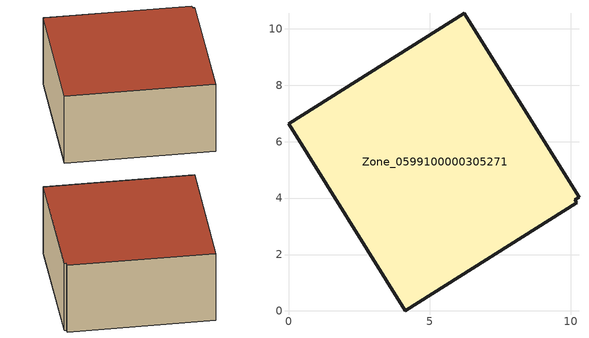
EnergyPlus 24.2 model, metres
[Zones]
Zone_0599100000305271
 floor ground (C_G): 0,6.64 6.22,10.56 10.29,4.04 10.15,3.94 10.21,3.83 4.14,0 z0
 wall outside (C_F): 6.22,10.56 0,6.64 4.14,0 10.21,3.83 10.15,3.94 10.29,4.04 6.22,10.56 z0:4.1
 roof outside (C_R): 0,6.64 4.14,0 10.21,3.83 10.15,3.94 10.29,4.04 6.22,10.56 z4.1
[BUILDING]
Pand.0599100000305271: North Axis=0; Terrain=City; Loads Convergence Tolerance Value=0.04; Temperature Convergence Tolerance Value=0.4; Solar Distribution=FullExterior; Maximum Number of Warmup Days=25; Minimum Number of Warmup Days=1
[Site:Location]
Rotterdam.The.Hague.AP_ZH_NLD Design_Conditions: Latitude=51.96; Longitude=4.45; Time Zone=1; Elevation=-4.5
[SITE:GROUNDTEMPERATURE:BUILDINGSURFACE]
18, 18, 18, 18, 18, 18, 18, 18, 18, 18, 18, 18
[MATERIAL] Thermal Absorptance=0.9; Solar Absorptance=0.7; Visible Absorptance=0.7
Name | Roughness | Thickness | Conductivity | Density | Specific Heat
G.TC.1946 | MediumSmooth | 0.15 | 1 | 540 | 1210
F.TC.1946 | Rough | 0.3 | 0.857143 | 1920 | 840
R.TC.1946 | MediumRough | 0.2 | 0.909091 | 1500 | 1000
[CONSTRUCTION]
C_G: G.TC.1946
C_F: F.TC.1946
C_R: R.TC.1946
[ZONE]
Zone_0599100000305271: Type=1; Multiplier=1; Ceiling Height=Autocalculate; Volume=Autocalculate; Floor Area=autocalculate; Part of Total Floor Area=Yes
[ZONEINFILTRATION:DESIGNFLOWRATE]
Infil_Zone_0599100000305271: Zone or ZoneList or Space or SpaceList=Zone_0599100000305271; Schedule=AlwaysOn; Design Flow Rate Calculation Method=Flow/Area; Flow Rate per Floor Area=0.003; Constant Term Coefficient=1; Temperature Term Coefficient=0; Velocity Term Coefficient=0; Velocity Squared Term Coefficient=0
[HVACTEMPLATE:ZONE:IDEALLOADSAIRSYSTEM]
Zone_0599100000305271: Maximum Heating Supply Air Temperature=50; Minimum Cooling Supply Air Temperature=13; Maximum Heating Supply Air Humidity Ratio=0.0156; Minimum Cooling Supply Air Humidity Ratio=0.0077; Heating Limit=NoLimit; Cooling Limit=NoLimit; Dehumidification Control Type=ConstantSensibleHeatRatio; Cooling Sensible Heat Ratio=0.7; Dehumidification Setpoint=60; Humidification Control Type=None; Humidification Setpoint=30; Outdoor Air Method=None; Outdoor Air Flow Rate per Person=0.00944; Outdoor Air Flow Rate per Zone Floor Area=0; Outdoor Air Flow Rate per Zone=0; Demand Controlled Ventilation Type=None; Outdoor Air Economizer Type=NoEconomizer; Heat Recovery Type=None; Sensible Heat Recovery Effectiveness=0.7; Latent Heat Recovery Effectiveness=0.65
[ZONECONTROL:THERMOSTAT]
ThermostatControl_Zone_0599100000305271: Zone or ZoneList=Zone_0599100000305271; Control Type Schedule=DualSetpointControlType; Control 1=Thermostat_Zone_0599100000305271; Temperature Difference Between Cutout And Setpoint=0
[THERMOSTATSETPOINT:DUALSETPOINT]
Thermostat_Zone_0599100000305271: Heating Setpoint Temperature Schedule=HeatingSetpoint_Zone_0599100000305271; Cooling Setpoint Temperature Schedule=CoolingSetpoint_Zone_0599100000305271
[SCHEDULE:COMPACT]
HeatingSetpoint_Zone_0599100000305271: Through: 12/31, For: AllDays, Until: 24:00, 21
CoolingSetpoint_Zone_0599100000305271: Through: 12/31, For: AllDays, Until: 24:00, 24
DualSetpointControlType: Through: 12/31, For: AllDays, Until: 24:00, 4
AlwaysOn: Through: 12/31, For: AllDays, Until: 24:00, 1
